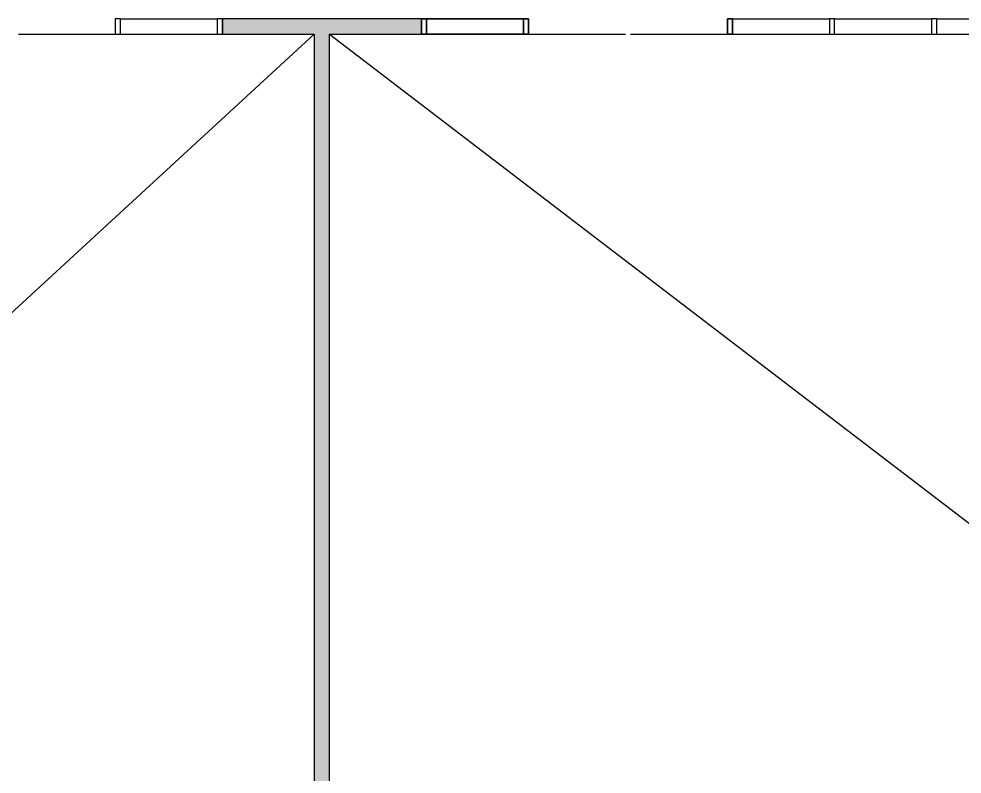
# Model space of a CAD drawing. Header units: centimetres. Extents: x 28733 to 98303, y -2883 to 8555.
# Drawn here: x 92544 to 93468, y 2249 to 2989 of the extents above; entities that cross this region are included whole.
import ezdxf

# ---------------------------------------------------------------- set-up
doc = ezdxf.new("R2010")
doc.units = ezdxf.units.CM
doc.header["$LTSCALE"] = 100
for name, color, linetype in [('A-ELEV-04', 250, 'Continuous'), ('A-GLAZ-FRME', 12, 'Continuous'), ('A-GLAZ-FULL', 130, 'Continuous'), ('A-GLAZ-SILL', 8, 'Continuous'), ('A-WALL', 134, 'Continuous'), ('A-WALL-HTCH', 8, 'Continuous')]:
    doc.layers.add(name, color=color, linetype=linetype)

msp = doc.modelspace()

# ---------------------------------------------------------------- hatches: boundary and pattern name
at = {"layer": 'A-WALL-HTCH'}
h = msp.add_hatch(dxfattribs=at)
h.set_pattern_fill('DASH', color=256)
h.set_pattern_definition([(0, (80205.6698, 54361.057), (3.175, 3.175), [3.175, -3.175])])
h.paths.add_polyline_path([(92938.36, 2973.62), (92938.36, 2988.62), (92743.36, 2988.62), (92743.36, 2973.62), (92833.36, 2973.62), (92833.36, 1608.62), (92848.36, 1608.62), (92848.36, 2973.62)])

# ---------------------------------------------------------------- linework, layer by layer
at = {"layer": 'A-ELEV-04'}
for p, q in [((91348.36, 1608.62), (92833.36, 2973.62)), ((92848.36, 2973.62), (94633.36, 1608.62))]:
    msp.add_line(p, q, dxfattribs=at)
at = {"layer": 'A-GLAZ-FRME'}
for points in [[(92638.36, 2973.59), (92643.36, 2973.59), (92643.36, 2988.59), (92638.36, 2988.59)], [(92738.36, 2973.59), (92743.36, 2973.59), (92743.36, 2988.59), (92738.36, 2988.59)], [(92943.36, 2973.59), (92938.36, 2973.59), (92938.36, 2988.59), (92943.36, 2988.59)], [(92938.36, 2973.59), (92943.36, 2973.59), (92943.36, 2988.59), (92938.36, 2988.59)], [(93043.36, 2973.59), (93038.36, 2973.59), (93038.36, 2988.59), (93043.36, 2988.59)], [(93038.36, 2973.59), (93043.36, 2973.59), (93043.36, 2988.59), (93038.36, 2988.59)], [(93243.36, 2973.59), (93238.36, 2973.59), (93238.36, 2988.59), (93243.36, 2988.59)], [(93238.36, 2973.59), (93243.36, 2973.59), (93243.36, 2988.59), (93238.36, 2988.59)], [(93338.36, 2973.59), (93343.36, 2973.59), (93343.36, 2988.59), (93338.36, 2988.59)], [(93438.36, 2973.59), (93443.36, 2973.59), (93443.36, 2988.59), (93438.36, 2988.59)]]:
    msp.add_lwpolyline(points, close=True, dxfattribs=at)
at = {"layer": 'A-GLAZ-FULL'}
for p, q in [((92643.36, 2988.59), (92738.36, 2988.59)), ((93038.36, 2988.59), (92943.36, 2988.59)), ((93243.36, 2988.59), (93338.36, 2988.59)), ((93343.36, 2988.59), (93438.36, 2988.59)), ((93443.36, 2988.59), (93538.36, 2988.59))]:
    msp.add_line(p, q, dxfattribs=at)
msp.add_lwpolyline([(92943.36, 2988.59), (93038.36, 2988.59)], dxfattribs=at)
at = {"layer": 'A-GLAZ-SILL'}
for p, q in [((92543.36, 2973.62), (92638.36, 2973.62)), ((92643.36, 2973.62), (92738.36, 2973.62)), ((93038.36, 2973.62), (92943.36, 2973.62)), ((92943.36, 2973.62), (93038.36, 2973.62)), ((93043.36, 2973.62), (93138.36, 2973.62)), ((93143.36, 2973.62), (93238.36, 2973.62)), ((93243.36, 2973.62), (93338.36, 2973.62)), ((93343.36, 2973.62), (93438.36, 2973.62)), ((93443.36, 2973.62), (93538.36, 2973.62))]:
    msp.add_line(p, q, dxfattribs=at)
at = {"layer": 'A-WALL'}
for points in [[(92743.36, 2973.62), (92743.36, 2988.62)], [(92848.36, 1608.62), (92848.36, 2973.62), (92938.36, 2973.62), (92938.36, 2988.62), (92938.36, 2973.62), (92938.36, 2988.62), (92743.36, 2988.62), (92743.36, 2973.62), (92833.36, 2973.62), (92833.36, 1608.62)]]:
    msp.add_lwpolyline(points, dxfattribs=at)

doc.saveas('drawing.dxf')
